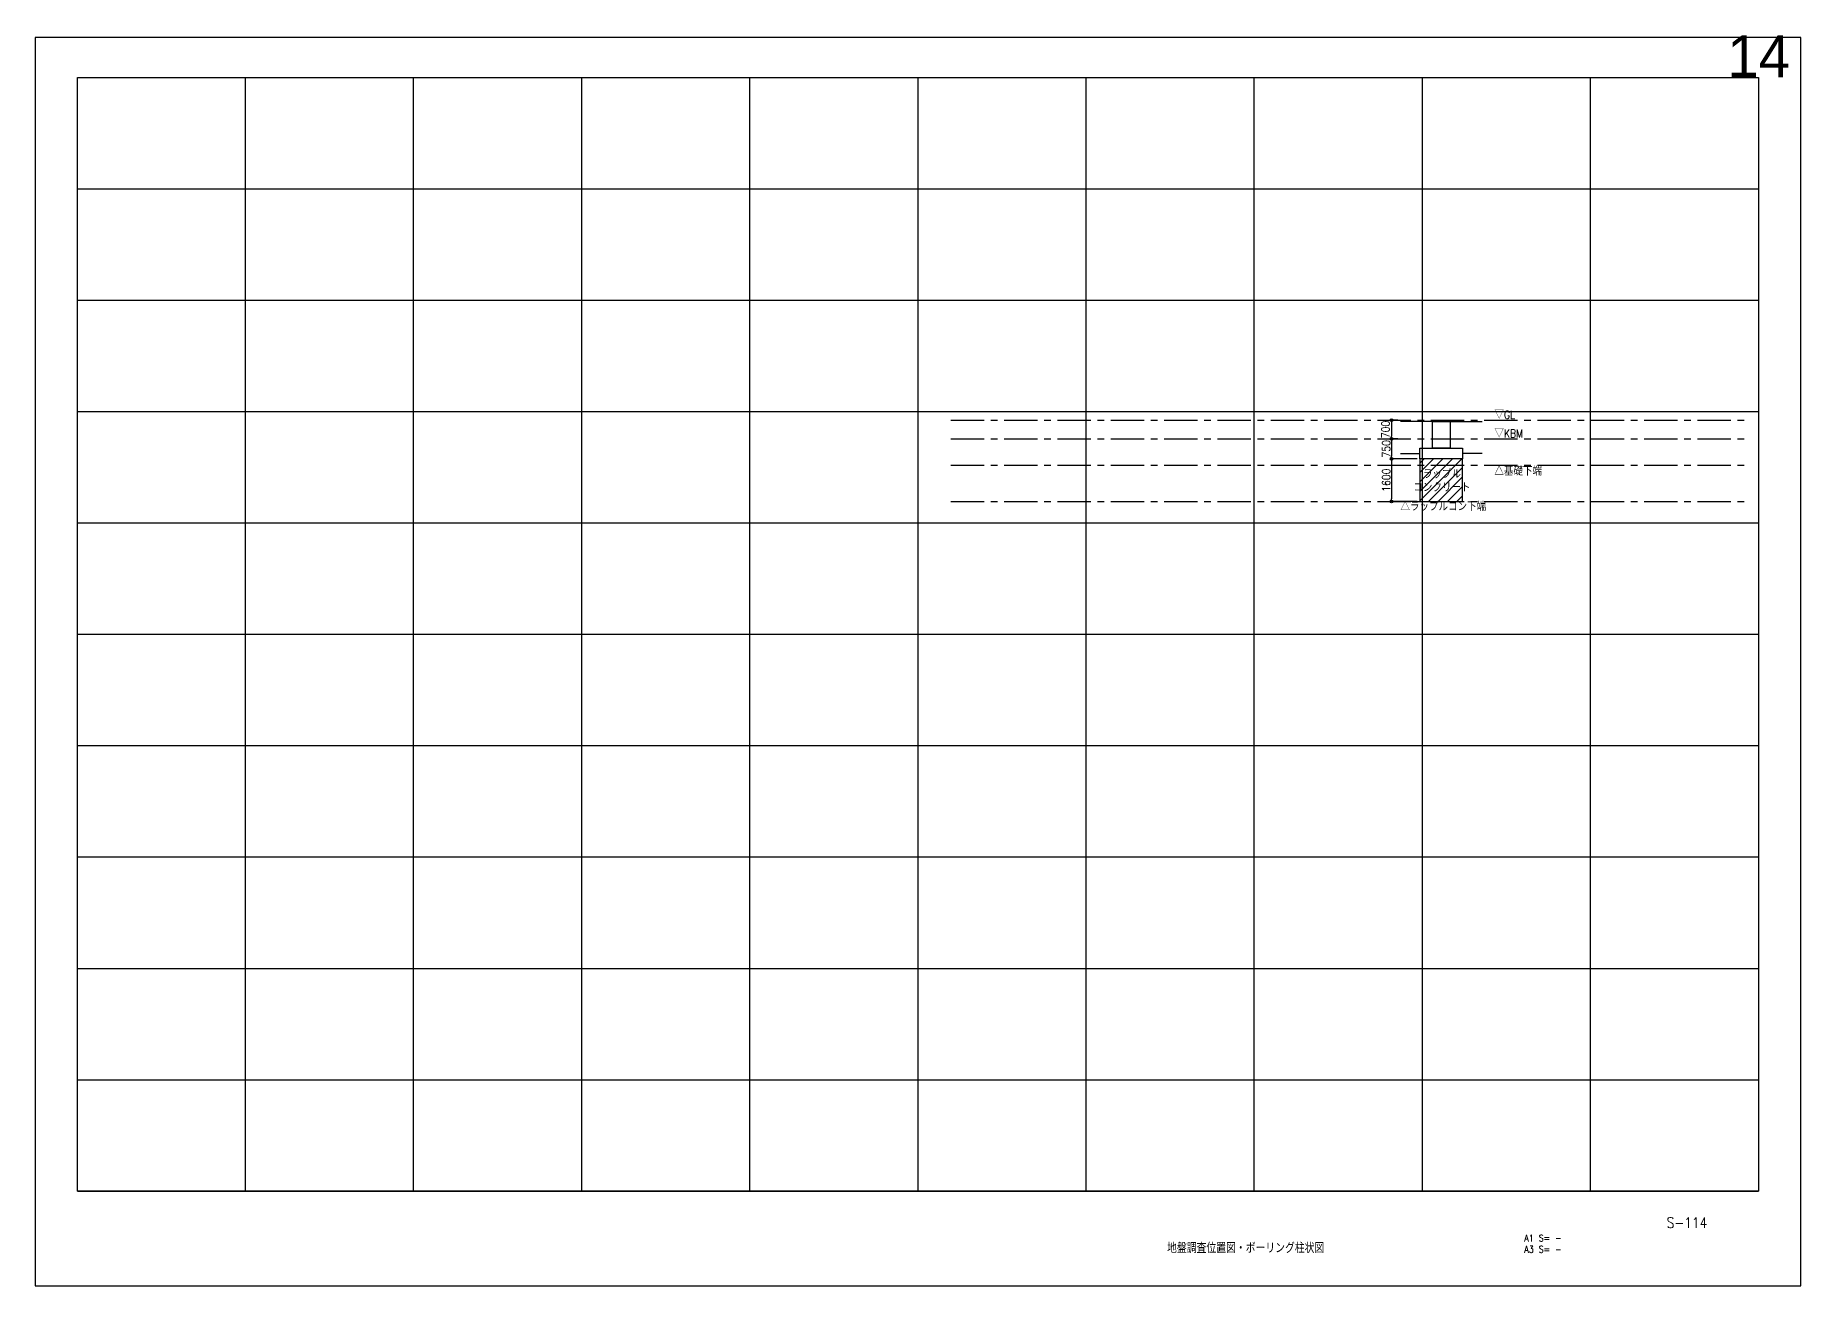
# Model space of a CAD drawing. Extents: x -180000 to 810000, y -1678500 to 210463.
# Drawn here: x 300000 to 510000, y -658500 to -509750 of the extents above; entities that cross this region are included whole.
import ezdxf
from ezdxf.enums import TextEntityAlignment as Align

# ---------------------------------------------------------------- set-up
doc = ezdxf.new("R2010")
doc.units = 0
doc.header["$MEASUREMENT"] = 0
doc.linetypes.add('CENTER', pattern=[2, 1.25, -0.25, 0.25, -0.25])
doc.layers.get('0').update_dxf_attribs({"color": 3, "linetype": 'CONTINUOUS'})
doc.layers.get('Defpoints').update_dxf_attribs({"color": 251, "linetype": 'CONTINUOUS'})
doc.layers.add('99_レイアウト枠', color=251, linetype='CONTINUOUS', plot=False)
for name, color, linetype in [('99_頁番号', 6, 'CONTINUOUS'), ('Bフーチング', 6, 'CONTINUOUS'), ('RC大梁', 7, 'CONTINUOUS'), ('通り芯', 3, 'CENTER')]:
    doc.layers.add(name, color=color, linetype=linetype)
doc.styles.add('DRACAD', font='txt', dxfattribs={"width": 0.85, "bigfont": 'extfont2'})
doc.styles.get("Standard").update_dxf_attribs({"font": 'Osaka.ttc'})
doc.dimstyles.new('ISO-25', dxfattribs={"dimtxt": 2.5, "dimasz": 2.5, "dimexe": 1.25, "dimexo": 0.625, "dimtad": 1, "dimdec": 4, "dimdsep": 46, "dimtxsty": 'Standard', "dimcen": 2.5, "dimadec": 0, "dimazin": 0, "dimtfac": 1, "dimtdec": 4, "dimtmove": 0, "dimatfit": 3, "dimfxl": 1, "dimtolj": 1, "dimtzin": 0, "dimarcsym": 0})

# ---------------------------------------------------------------- blocks, each defined once
blk = doc.blocks.new('_ORIGIN')
at = {"color": 0, "linetype": 'ByBlock', "lineweight": -2}
blk.add_line((0, 0), (-1, 0), dxfattribs=at)
blk.add_circle((0, 0), 0.5, dxfattribs=at)
blk = doc.blocks.new('*D7978')
at = {"color": 0, "lineweight": -2}
for p, q in [((428249, -393570), (428019, -393570)), ((428019, -393670), (428019, -394171)), ((428249, -394271), (428019, -394271))]:
    blk.add_line(p, q, dxfattribs=at)
at = {"layer": 'Defpoints', "color": 0}
for p in [(428349, -393570), (428019, -394271), (428349, -394271)]:
    blk.add_point(p, dxfattribs=at)
at = {"color": 0, "lineweight": -2, "xscale": 100, "yscale": 100, "zscale": 100}
for p, rotation in [((428019, -393570), 90), ((428019, -394271), 270)]:
    blk.add_blockref('_ORIGIN', p, dxfattribs=dict(at, rotation=rotation))
at = {"color": 0, "insert": (427794, -393920), "char_height": 300, "attachment_point": 5, "rotation": 90, "style": 'DRACAD'}
blk.add_mtext('\\A1;700', dxfattribs=at)
blk = doc.blocks.new('*D7977')
at = {"color": 0, "lineweight": -2}
for p, q in [((428979, -395021), (428019, -395021)), ((428019, -395121), (428019, -396521)), ((428979, -396621), (428019, -396621))]:
    blk.add_line(p, q, dxfattribs=at)
at = {"layer": 'Defpoints', "color": 0}
for p in [(429079, -395021), (428019, -396621), (429079, -396621)]:
    blk.add_point(p, dxfattribs=at)
at = {"color": 0, "lineweight": -2, "xscale": 100, "yscale": 100, "zscale": 100}
for p, rotation in [((428019, -395021), 90), ((428019, -396621), 270)]:
    blk.add_blockref('_ORIGIN', p, dxfattribs=dict(at, rotation=rotation))
at = {"color": 0, "insert": (427819, -395821), "char_height": 300, "attachment_point": 5, "rotation": 90, "style": 'DRACAD'}
blk.add_mtext('\\A1;1600', dxfattribs=at)
blk = doc.blocks.new('*D7976')
at = {"color": 0, "lineweight": -2}
for p, q in [((428248, -394270), (428019, -394270)), ((428019, -394370), (428019, -394921)), ((428979, -395021), (428019, -395021))]:
    blk.add_line(p, q, dxfattribs=at)
at = {"layer": 'Defpoints', "color": 0}
for p in [(428348, -394270), (428019, -395021), (429079, -395021)]:
    blk.add_point(p, dxfattribs=at)
at = {"color": 0, "lineweight": -2, "xscale": 100, "yscale": 100, "zscale": 100}
for p, rotation in [((428019, -394270), 90), ((428019, -395021), 270)]:
    blk.add_blockref('_ORIGIN', p, dxfattribs=dict(at, rotation=rotation))
at = {"color": 0, "insert": (427819, -394646), "char_height": 300, "attachment_point": 5, "rotation": 90, "style": 'DRACAD'}
blk.add_mtext('\\A1;750', dxfattribs=at)
blk = doc.blocks.new('ボーリング柱状図')
h = blk.add_hatch()
h.set_pattern_fill('ANSI31', color=256, scale=2000, style=0)
h.paths.add_polyline_path([(429079.3, -396620.9), (430679.3, -396620.9), (430679.3, -395020.9), (429079.3, -395020.9)])
blk.add_lwpolyline([(429079.3, -396620.9), (430679.3, -396620.9), (430679.3, -395020.9), (429079.3, -395020.9)], close=True)
at = {"layer": 'Bフーチング'}
for points in [[(429549.4, -393620.7), (430209.4, -393620.7), (430209, -394619.4), (429549, -394619.4)], [(429079.3, -394620.9), (430679.3, -394620.9), (430679.3, -395020.9), (429079.3, -395020.9)]]:
    blk.add_lwpolyline(points, close=True, dxfattribs=at)
at = {"layer": 'RC大梁'}
for p, q in [((429548.5, -393620.8), (428348.5, -393620.8)), ((430209.5, -393620.8), (431409.5, -393620.8)), ((428348.5, -394820.8), (429079, -394819.4)), ((431409.5, -394820.8), (430679, -394819.4))]:
    blk.add_line(p, q, dxfattribs=at)
at = {"layer": '通り芯', "ltscale": 1000}
for p, q in [((411489.6, -393566.2), (441347.8, -393573.5)), ((411489.6, -394266.2), (441347.8, -394273.9)), ((411489.6, -395256.2), (441347.8, -395264)), ((411489.6, -396616.2), (441347.8, -396623.9))]:
    blk.add_line(p, q, dxfattribs=at)
at = {"style": 'DRACAD', "width": 0.85}
for s, p in [('▽GL', (431872.3, -393520.3)), ('▽KBM', (431872.3, -394220.3)), ('△基礎下端', (431872.3, -395642))]:
    blk.add_text(s, height=300, dxfattribs=at).set_placement(p)
blk.add_text('△ラップルコン下端', height=300, dxfattribs=at).set_placement((428348.6, -396670.4), align=Align.TOP_LEFT)
at = {"insert": (429904.1, -395853.6), "char_height": 300, "attachment_point": 5, "style": 'DRACAD'}
blk.add_mtext('ラップル\\Pコンクリート', dxfattribs=at)
for base, p1, p2, picture, middle in [((428019.4, -394270.5), (428348.6, -393570.3), (428348.5, -394270.5), '*D7978', (427794.4, -393920.4)), ((428019.1974, -395020.8909), (428348.3744, -394270.4416), (429079.2576, -395020.8909), '*D7976', (427818.989, -394645.6662)), ((428019.2, -396620.7), (429079.3, -395020.9), (429079, -396620.7), '*D7977', (427819.2, -395820.8))]:
    dim = blk.add_linear_dim(base=base, p1=p1, p2=p2, angle=90, dimstyle='ISO-25', override={"dimtxt": 300, "dimasz": 100, "dimexe": 0, "dimexo": 100, "dimgap": 50, "dimdec": 0, "dimtxsty": 'DRACAD', "dimblk1": 'ORIGIN', "dimblk2": 'ORIGIN', "dimsah": 1, "dimtmove": 2})
    dim.commit()
    dim.dimension.update_dxf_attribs({"geometry": picture, "text_midpoint": middle})

msp = doc.modelspace()

# ---------------------------------------------------------------- linework, layer by layer
at = {"layer": '99_レイアウト枠'}
for p, q in [((305000, -647250), (305000, -514750)), ((325000, -647250), (325000, -514750)), ((345000, -647250), (345000, -514750)), ((365000, -647250), (365000, -514750)), ((385000, -647250), (385000, -514750)), ((405000, -647250), (405000, -514750)), ((425000, -647250), (425000, -514750)), ((445000, -647250), (445000, -514750)), ((465000, -647250), (465000, -514750)), ((485000, -647250), (485000, -514750)), ((305000, -528000), (505000, -528000)), ((305000, -541250), (505000, -541250)), ((305000, -554500), (505000, -554500)), ((305000, -567750), (505000, -567750)), ((305000, -581000), (505000, -581000)), ((305000, -594250), (505000, -594250)), ((305000, -607500), (505000, -607500)), ((305000, -620750), (505000, -620750)), ((305000, -634000), (505000, -634000)), ((305000, -647250), (505000, -647250))]:
    msp.add_line(p, q, dxfattribs=at)
for points in [[(300000, -658500), (510000, -658500), (510000, -510000), (300000, -510000)], [(305000, -514750), (505000, -514750), (505000, -647250), (305000, -647250)]]:
    msp.add_lwpolyline(points, close=True, dxfattribs=at)

# ---------------------------------------------------------------- block references
at = {"xscale": 3.172976532567584, "yscale": 3.172976532567584, "zscale": 3.172976532567584}
msp.add_blockref('ボーリング柱状図', (-896755.7, 693257.1), dxfattribs=at)

# ---------------------------------------------------------------- texts
at = {"layer": '99_レイアウト枠', "insert": (505000, -514750), "char_height": 5000, "attachment_point": 8}
msp.add_mtext('14', dxfattribs=at)
at = {"layer": '99_頁番号', "attachment_point": 4, "style": 'DRACAD'}
for s, insert, char_height in [('{S-114}', (494058.6, -651003.9), 1250), ('A1 S= - ^JA3 S= - ', (477130.6, -653507.5), 800), ('{地盤調査位置図・ボーリング柱状図}', (434630.6, -654003.9), 1250)]:
    msp.add_mtext(s, dxfattribs=dict(at, insert=insert, char_height=char_height))

doc.saveas('drawing.dxf')
